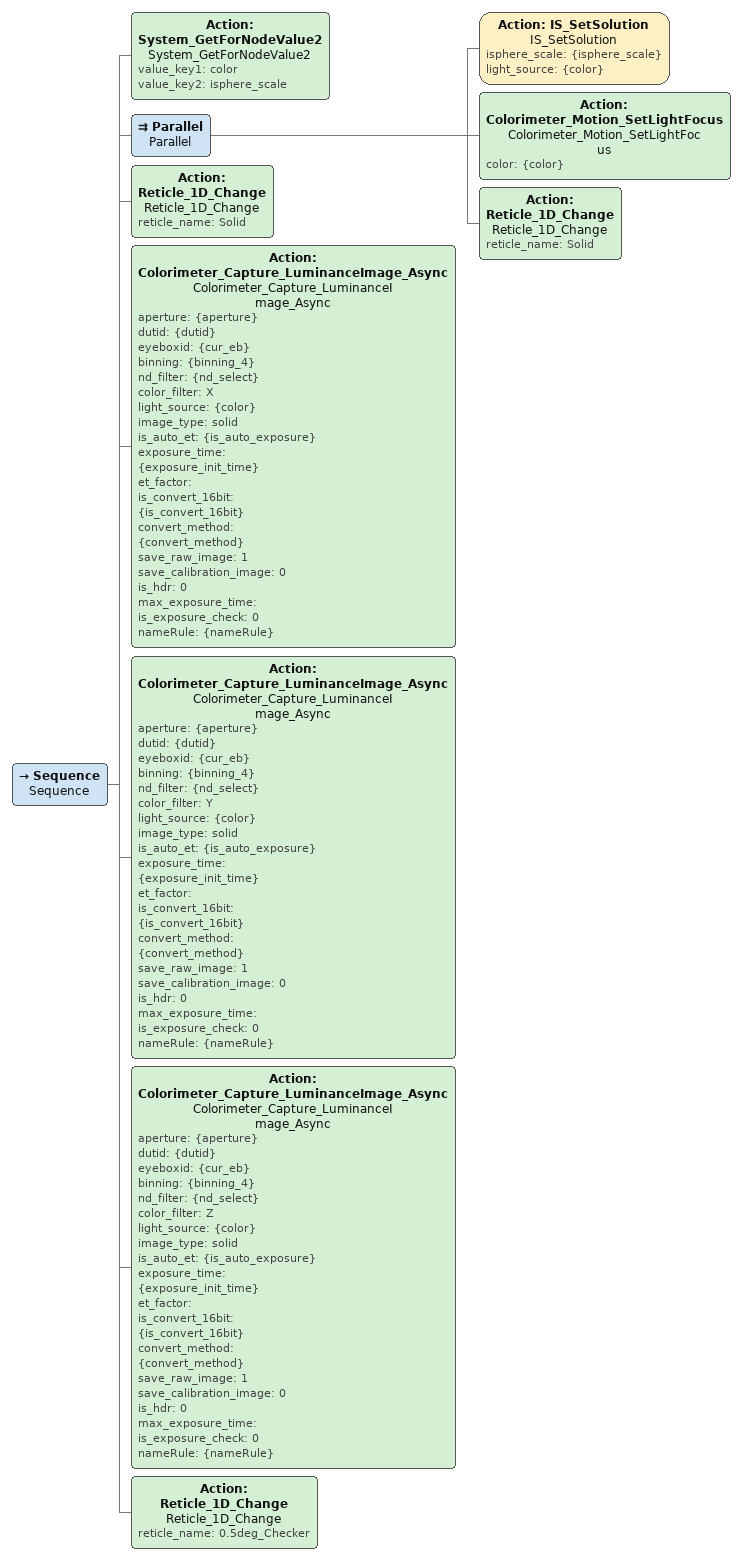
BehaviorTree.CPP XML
<Sequence name="Sequence">
     <Action name="System_GetForNodeValue2" ID="System_GetForNodeValue2" value_key1="color" value_key2="isphere_scale"/>
     <Parallel name="Parallel">
      <Action name="IS_SetSolution" ID="IS_SetSolution" isphere_scale="{isphere_scale}" light_source="{color}"/>
<Action name="Colorimeter_Motion_SetLightFocus" ID="Colorimeter_Motion_SetLightFocus" color="{color}"/>
<Action name="Reticle_1D_Change" ID="Reticle_1D_Change" reticle_name="Solid"/>
     </Parallel>
     <!-- solid pattern (R&G&B) -->
     <Action name="Reticle_1D_Change" ID="Reticle_1D_Change" reticle_name="Solid"/>
     <Action name="Colorimeter_Capture_LuminanceImage_Async" ID="Colorimeter_Capture_LuminanceImage_Async" aperture="{aperture}" dutid="{dutid}" eyeboxid="{cur_eb}" binning="{binning_4}" nd_filter="{nd_select}" color_filter="X" light_source="{color}" image_type="solid" is_auto_et="{is_auto_exposure}" exposure_time="{exposure_init_time}" et_factor="" is_convert_16bit="{is_convert_16bit}" convert_method="{convert_method}" save_raw_image="1" save_calibration_image="0" is_hdr="0" max_exposure_time="" is_exposure_check="0" nameRule="{nameRule}"/>
     <Action name="Colorimeter_Capture_LuminanceImage_Async" ID="Colorimeter_Capture_LuminanceImage_Async" aperture="{aperture}" dutid="{dutid}" eyeboxid="{cur_eb}" binning="{binning_4}" nd_filter="{nd_select}" color_filter="Y" light_source="{color}" image_type="solid" is_auto_et="{is_auto_exposure}" exposure_time="{exposure_init_time}" et_factor="" is_convert_16bit="{is_convert_16bit}" convert_method="{convert_method}" save_raw_image="1" save_calibration_image="0" is_hdr="0" max_exposure_time="" is_exposure_check="0" nameRule="{nameRule}"/>
     <Action name="Colorimeter_Capture_LuminanceImage_Async" ID="Colorimeter_Capture_LuminanceImage_Async" aperture="{aperture}" dutid="{dutid}" eyeboxid="{cur_eb}" binning="{binning_4}" nd_filter="{nd_select}" color_filter="Z" light_source="{color}" image_type="solid" is_auto_et="{is_auto_exposure}" exposure_time="{exposure_init_time}" et_factor="" is_convert_16bit="{is_convert_16bit}" convert_method="{convert_method}" save_raw_image="1" save_calibration_image="0" is_hdr="0" max_exposure_time="" is_exposure_check="0" nameRule="{nameRule}"/>
     <!-- 0.5 Checker Pattern (R&G&B) -->
     <Action name="Reticle_1D_Change" ID="Reticle_1D_Change" reticle_name="0.5deg_Checker"/>
 </Sequence>
